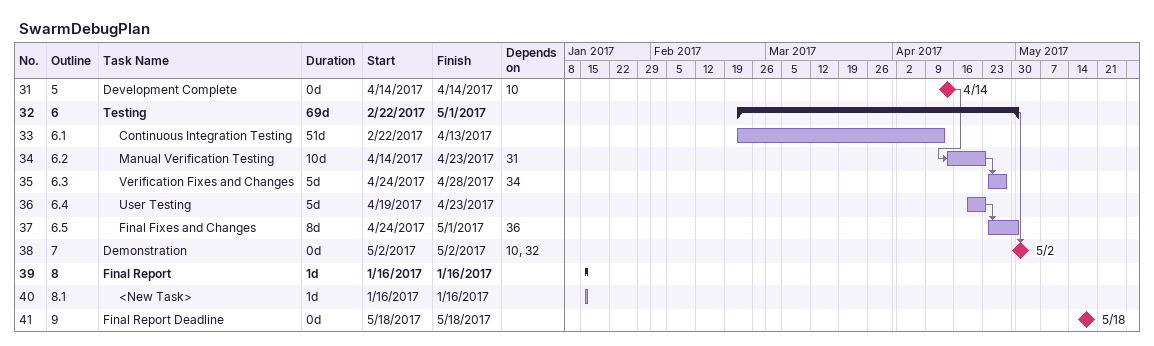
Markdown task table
SwarmDebugPlan

| ID | WBS | Task | Duration | Start | Finish | Predecessors |
|---|---|---|---|---|---|---|
| 31 | 5 | Development Complete | 0d | 2017-04-14 | 2017-04-14 | 10 |
| 32 | 6 | **Testing** | 69d | 2017-02-22 | 2017-05-01 |  |
| 33 | 6.1 | Continuous Integration Testing | 51d | 2017-02-22 | 2017-04-13 |  |
| 34 | 6.2 | Manual Verification Testing | 10d | 2017-04-14 | 2017-04-23 | 31 |
| 35 | 6.3 | Verification Fixes and Changes | 5d | 2017-04-24 | 2017-04-28 | 34 |
| 36 | 6.4 | User Testing | 5d | 2017-04-19 | 2017-04-23 |  |
| 37 | 6.5 | Final Fixes and Changes | 8d | 2017-04-24 | 2017-05-01 | 36 |
| 38 | 7 | Demonstration | 0d | 2017-05-02 | 2017-05-02 | 10, 32 |
| 39 | 8 | **Final Report** | 1d | 2017-01-16 | 2017-01-16 |  |
| 40 | 8.1 | <New Task> | 1d | 2017-01-16 | 2017-01-16 |  |
| 41 | 9 | Final Report Deadline | 0d | 2017-05-18 | 2017-05-18 |  |
